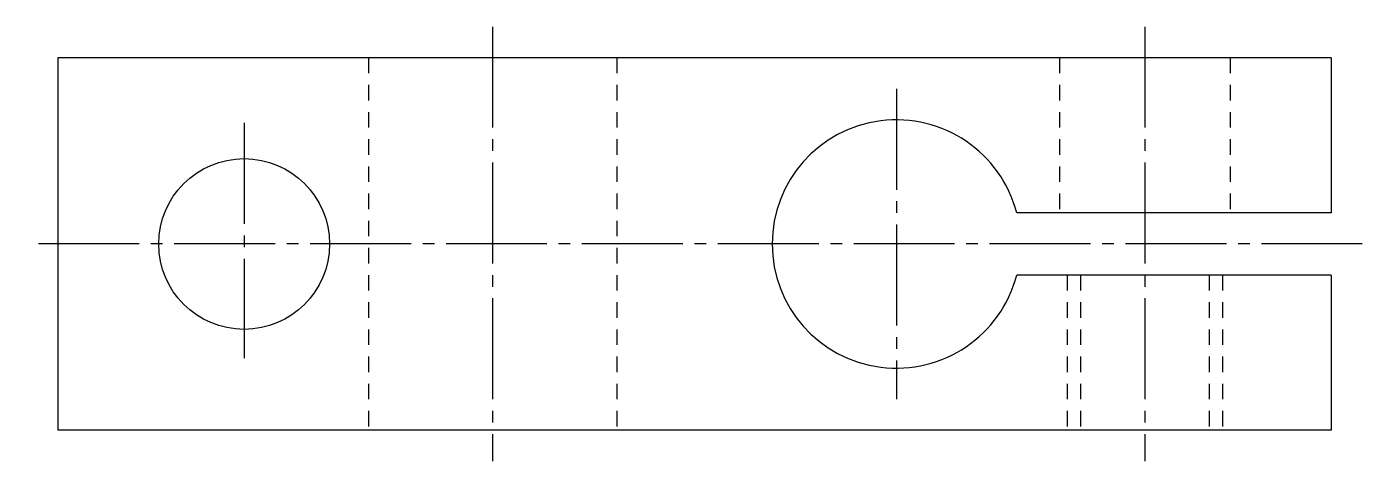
# Model space of a CAD drawing. Extents: x 21 to 310, y 20 to 214.
# Drawn here: x 266.79 to 309.79, y 113.45 to 127.45 of the extents above.
import ezdxf

# ---------------------------------------------------------------- set-up
doc = ezdxf.new("R2010")
doc.units = 0
doc.header["$LTSCALE"] = 0.25
doc.linetypes.add('CENTER', pattern=[17.5, 13, -1.5, 1.5, -1.5])
doc.linetypes.add('DASHED', pattern=[3.5, 2, -1.5])
doc.layers.get('0').update_dxf_attribs({"linetype": 'CONTINUOUS'})
doc.layers.add('CENTER', color=1, linetype='CENTER')

msp = doc.modelspace()

# ---------------------------------------------------------------- linework, layer by layer
for p, q in [((308.786, 126.453), (267.786, 126.453)), ((267.786, 126.453), (267.786, 114.453)), ((308.786, 126.453), (308.786, 121.453)), ((308.786, 121.453), (298.659, 121.453)), ((308.786, 119.453), (298.659, 119.453)), ((308.786, 119.453), (308.786, 114.453)), ((308.786, 114.453), (267.786, 114.453))]:
    msp.add_line(p, q)
at = {"color": 3, "linetype": 'DASHED'}
for p, q in [((277.786, 126.453), (277.786, 114.453)), ((285.786, 126.453), (285.786, 114.453)), ((300.036, 126.453), (300.036, 121.453)), ((305.536, 126.453), (305.536, 121.453)), ((300.286, 119.453), (300.286, 114.453)), ((300.719, 119.453), (300.719, 114.453)), ((304.853, 119.453), (304.853, 114.453)), ((305.286, 119.453), (305.286, 114.453))]:
    msp.add_line(p, q, dxfattribs=at)
msp.add_circle((273.786, 120.453), 2.75)
msp.add_arc((294.786, 120.453), 4, 14.4775, 345.5225)
at = {"layer": 'CENTER', "color": 1, "linetype": 'CENTER'}
for p, q in [((281.786, 127.453), (281.786, 113.453)), ((302.786, 127.453), (302.786, 113.453)), ((294.786, 125.453), (294.786, 115.453)), ((273.786, 124.351), (273.786, 116.771)), ((309.786, 120.453), (266.786, 120.453))]:
    msp.add_line(p, q, dxfattribs=at)

doc.saveas('drawing.dxf')
